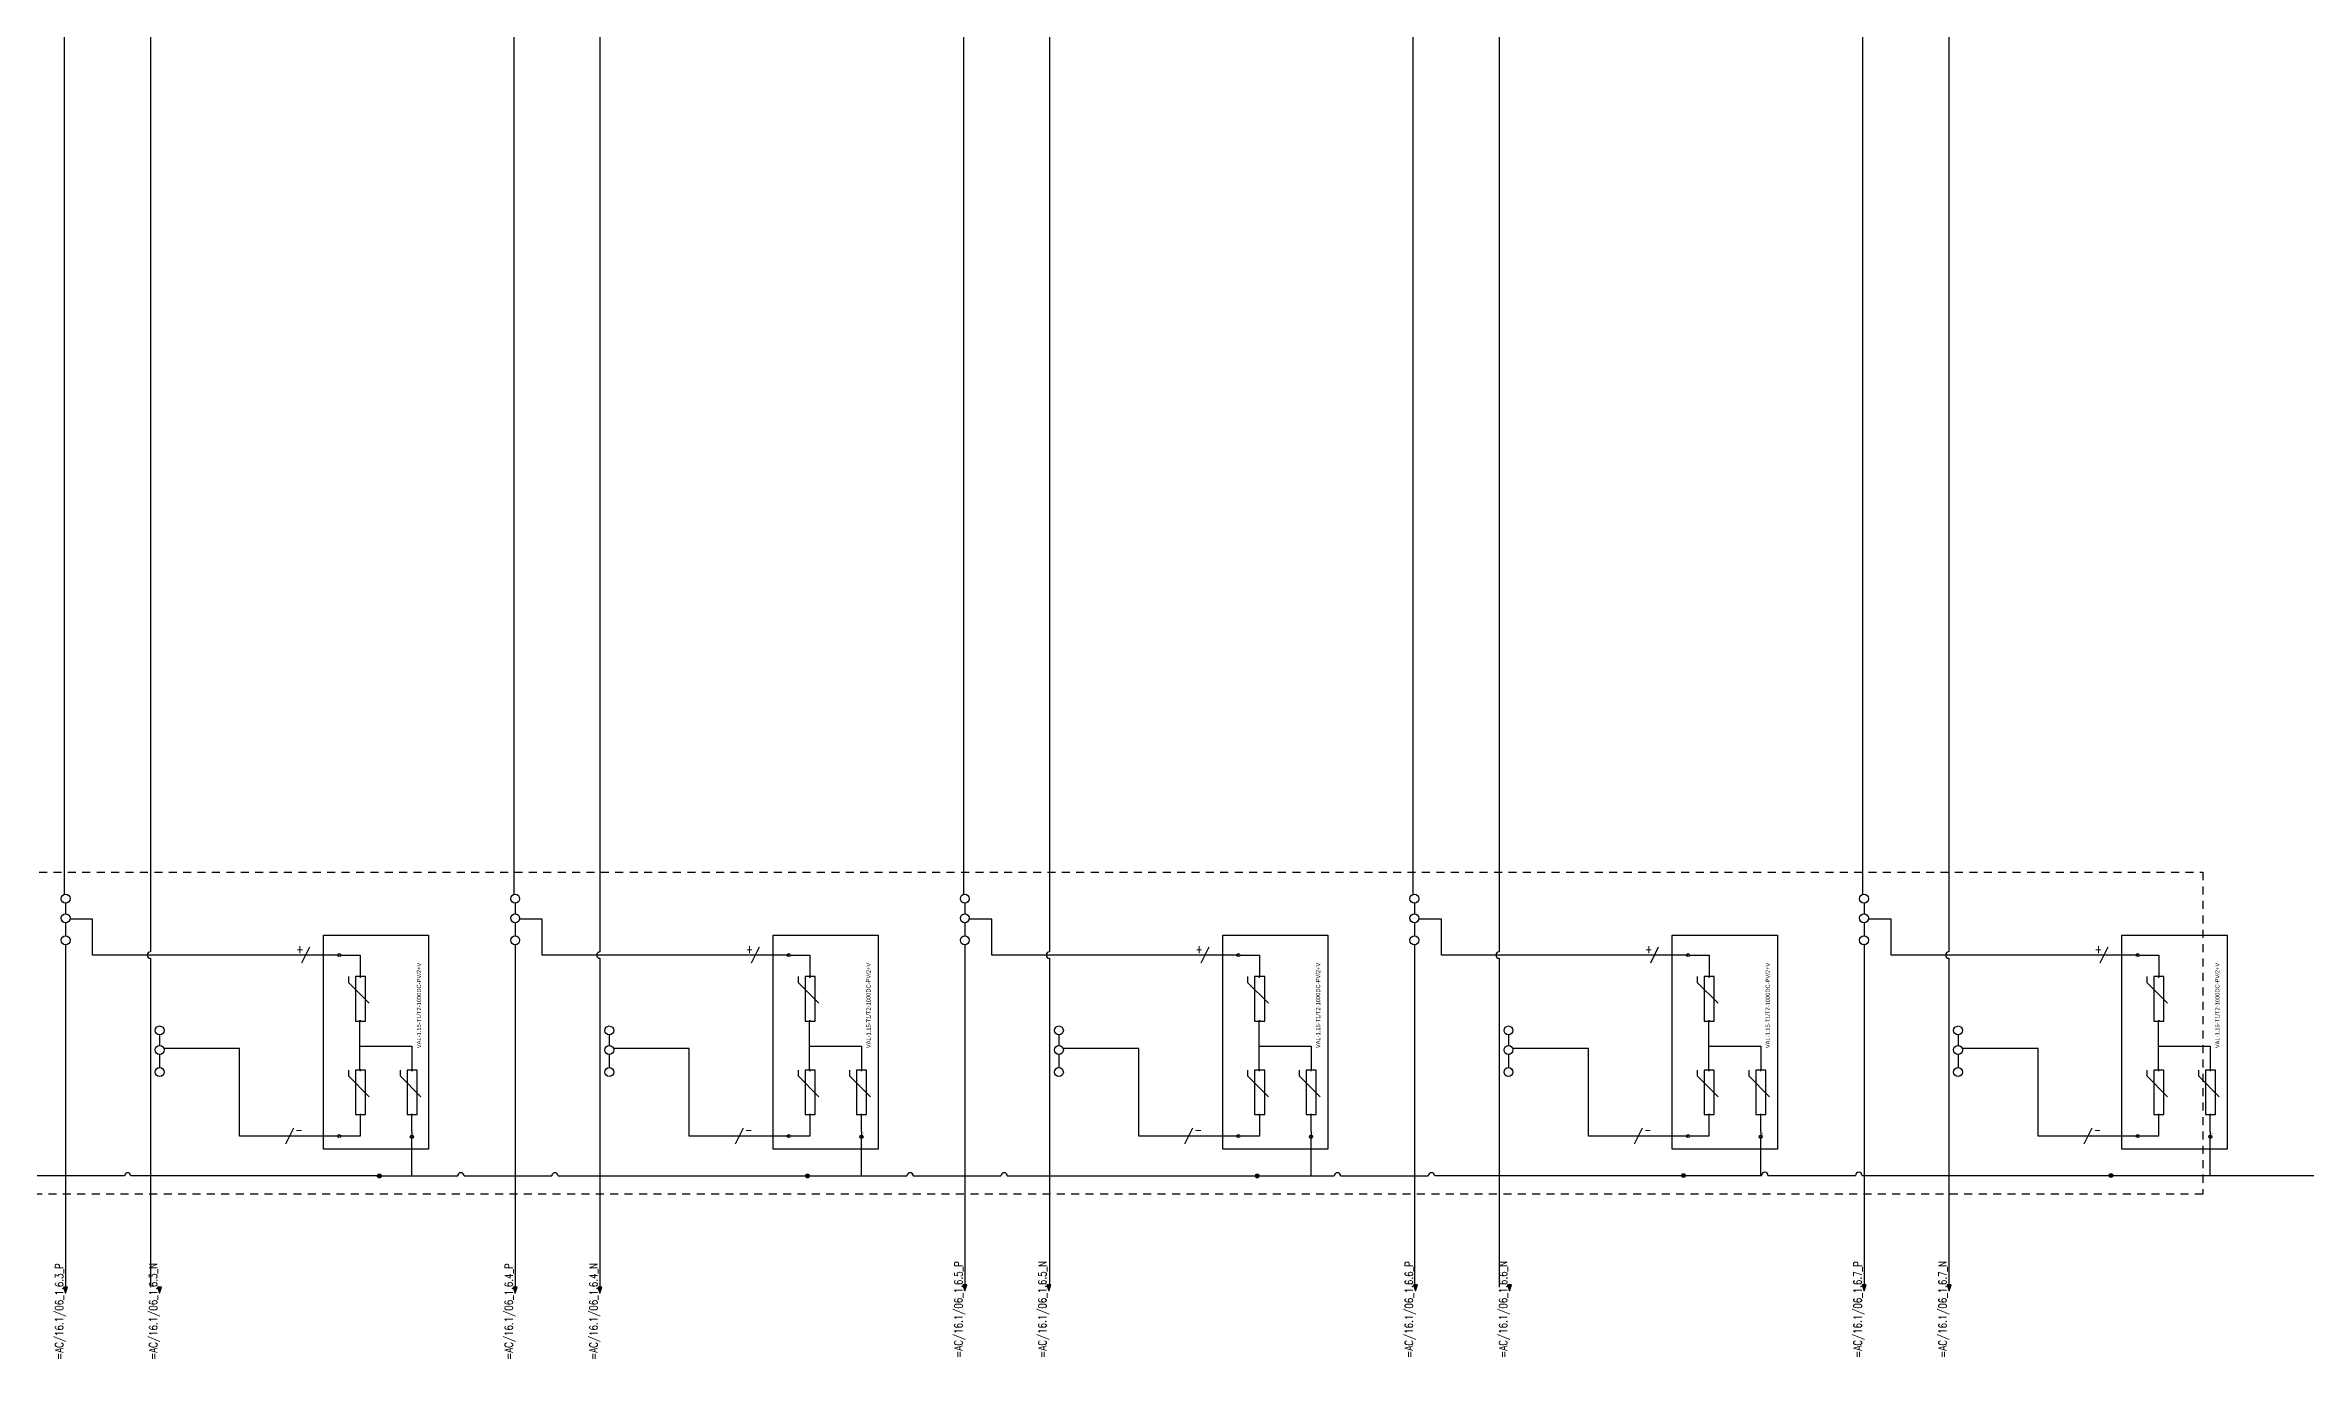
# Model space of a CAD drawing. Header units: inches. Extents: x 4 to 127, y -3 to 89.
# Drawn here: x 37.99 to 73.3, y 19.37 to 39.89 of the extents above; entities that cross this region are included whole.
import ezdxf
from ezdxf.enums import TextEntityAlignment as Align

# ---------------------------------------------------------------- set-up
doc = ezdxf.new("R2010")
doc.units = ezdxf.units.IN
doc.header["$MEASUREMENT"] = 0
doc.linetypes.add('HIDDEN2', pattern=[0.1875, 0.125, -0.0625])
for name, color, linetype in [('GRN_10AWG', 3, 'Continuous'), ('GRY_20AWG', 9, 'Continuous'), ('LOCBOX', 92, 'HIDDEN2'), ('MISC', 2, 'Continuous'), ('RED_12AWG', 1, 'Continuous'), ('SYMS', 7, 'Continuous'), ('TAGS', 51, 'Continuous'), ('WHT_12AWG', 7, 'Continuous'), ('WIREREF', 61, 'Continuous')]:
    doc.layers.add(name, color=color, linetype=linetype)
doc.styles.add('WD', font='romans.shx')
doc.styles.add('WD_IEC', font='isocp2.shx', dxfattribs={"width": 0.9, "height": 4})

# ---------------------------------------------------------------- blocks, each defined once
blk = doc.blocks.new('HA1S4')
for points in [[(0, 0), (-0.031, 0), (0, -0.094), (0.031, 0), (0, 0)], [(0.016, -0.011), (-0.016, -0.011), (0, -0.058), (0.016, -0.011)]]:
    blk.add_lwpolyline(points)
at = {"style": 'WD', "flags": 1}
for tag, p in [('X2TERM01', (0, 0)), ('SIGCODE', (0.035, -0.083))]:
    blk.add_attdef(tag, p, '', height=0.01, dxfattribs=at)
at = {"style": 'WD', "width": 0.7}
for tag, p in [('XREF', (0.088, -0.062)), ('DESC1', (0.088, 0.113))]:
    blk.add_attdef(tag, p, '', height=0.125, dxfattribs=at)
at = {"style": 'WD', "width": 0.8, "flags": 8}
blk.add_attdef('WIRENO', text='', height=0.125, dxfattribs=at).set_placement((0, -0.259), align=Align.CENTER)
blk = doc.blocks.new('WDDOT')
for radius in [0.03, 0.0187, 0.00929]:
    blk.add_circle((0, 0), radius)
blk = doc.blocks.new('HT0_02')
blk.add_circle((0, 0), 0.0699)
at = {"style": 'WD', "flags": 1}
for tag, p in [('X4TERM01', (-0.07, 0)), ('X2TERM01', (0, 0.07)), ('X1TERM01', (0.07, 0)), ('X8TERM01', (0, -0.07))]:
    blk.add_attdef(tag, p, '', height=0.01, dxfattribs=at)
blk = doc.blocks.new('HGND4')
for p, q in [((0, 0), (10, 0)), ((10, -3.8), (10, 3.8)), ((11.2, -2.5), (11.2, 2.5)), ((12.5, -1.2), (12.5, 1.2))]:
    blk.add_line(p, q)
blk.add_circle((10, 0), 5)
at = {"style": 'WD_IEC'}
for tag, p in [('TAG1', (2.5, 4.6)), ('INST', (2.5, 11.6)), ('LOC', (2.5, 8.1))]:
    blk.add_attdef(tag, text='', height=2.5, dxfattribs=at).set_placement(p, align=Align.RIGHT)
at = {"style": 'WD_IEC', "flags": 1}
blk.add_attdef('X4TERM01', (0, 0), '', height=0.32, dxfattribs=at)
blk = doc.blocks.new('VT0_05')
blk.add_lwpolyline([(0.08, -0.06), (0, 0.08), (-0.08, -0.06)], close=True)
at = {"style": 'WD', "flags": 1}
for tag, p in [('X4TERM01', (-0.05, 0)), ('X2TERM01', (0, 0.08)), ('X1TERM01', (0.05, 0)), ('X8TERM01', (0, -0.06))]:
    blk.add_attdef(tag, p, '', height=0.01, dxfattribs=at)
blk = doc.blocks.new('Lightening Surge Arrestor')
at = {"color": 5}
for p, q in [((0.502, 2.919), (0.502, 2.827)), ((0.502, 2.827), (0.826, 2.503)), ((0.502, 1.459), (0.502, 1.367)), ((1.308, 1.459), (1.308, 1.367)), ((0.502, 1.367), (0.826, 1.043)), ((1.308, 1.367), (1.632, 1.043))]:
    blk.add_line(p, q, dxfattribs=at)
for points in [[(0.112, 3.569), (1.754, 3.569), (1.754, 0.222), (0.112, 0.222)], [(0.768, 2.919), (0.611, 2.919), (0.611, 2.225), (0.768, 2.225)], [(0.768, 1.459), (0.611, 1.459), (0.611, 0.765), (0.768, 0.765)], [(1.574, 1.459), (1.417, 1.459), (1.417, 0.765), (1.574, 0.765)]]:
    blk.add_lwpolyline(points, close=True, dxfattribs=at)
at = {"layer": 'GRY_20AWG'}
blk.add_line((1.492, 0.502), (1.492, 0.468), dxfattribs=at)
at = {"layer": 'RED_12AWG'}
for p, q in [((0.382, 3.255), (0.686, 3.255)), ((0.686, 3.255), (0.686, 2.926)), ((0.69, 2.919), (0.684, 2.919)), ((0.681, 1.459), (0.681, 2.226)), ((0.681, 1.835), (1.492, 1.835)), ((1.492, 1.835), (1.492, 1.466)), ((0.69, 1.459), (0.681, 1.459)), ((0.69, 0.435), (0.69, 0.766)), ((1.492, 0.502), (1.492, 0.757)), ((0.381, 0.435), (0.69, 0.435))]:
    blk.add_line(p, q, dxfattribs=at)
at = {"layer": 'SYMS'}
for name, p, xscale, yscale, zscale in [('HT0_02', (0.358, 3.255), 0.3314421991292846, 0.3314421991292846, 0.3314421991292846), ('VT0_05', (0.686, 2.918), 0.1052161047490845, 0.1052161047490845, 0.1052161047490845), ('VT0_05', (0.686, 1.458), 0.1052161047490845, 0.1052161047490845, 0.1052161047490845), ('HT0_02', (0.69, 1.459), 0.01504368401050088, 0.01504368401050088, 0.01504368401050088), ('VT0_05', (1.492, 1.458), 0.1052161047490845, 0.1052161047490845, 0.1052161047490845), ('HT0_02', (0.358, 0.429), 0.3314421991292846, 0.3314421991292846, 0.3314421991292846)]:
    blk.add_blockref(name, p, dxfattribs=dict(at, xscale=xscale, yscale=yscale, zscale=zscale))
at = {"layer": 'SYMS', "xscale": -0.1052161047490845, "yscale": 0.1052161047490845, "zscale": 0.1052161047490845, "rotation": 180}
for p in [(0.686, 2.226), (0.686, 0.766), (1.492, 0.766)]:
    blk.add_blockref('VT0_05', p, dxfattribs=at)
at = {"layer": 'SYMS'}
ref = blk.add_blockref('HGND4', (1.492, 0.468), dxfattribs=dict(at, xscale=0.005, yscale=0.005, zscale=0.005, rotation=270))
ref.add_attrib('TAG1', 'PE', dxfattribs={"layer": 'TAGS', "height": 0.0125, "rotation": 270, "style": 'WD_IEC'}).set_placement((1.515, 0.455), align=Align.RIGHT)
at = {"color": 5, "insert": (1.57, 1.801), "char_height": 0.065, "attachment_point": 1, "rotation": 90}
blk.add_mtext_dynamic_manual_height_columns('VAL-1.15-T1/T2-1000DC-PV/2+V', width=1.87491, gutter_width=0.325, heights=[0], dxfattribs=at)
for tag, p in [('+', (0.447, 3.312)), ('-', (0.457, 0.49))]:
    blk.add_attdef(tag, p, '', height=0.065)
at = {"color": 5}
blk.add_attdef('VAL-1.15-T1/T2-1000DC-PV/2+V', (1.651, 1.798), '', height=0.065, rotation=90, dxfattribs=at)
blk = doc.blocks.new('VT0_02')
blk.add_circle((0, 0), 0.0699)
at = {"style": 'WD', "flags": 1}
for tag, p in [('X4TERM01', (-0.07, 0)), ('X2TERM01', (0, 0.07)), ('X1TERM01', (0.07, 0)), ('X8TERM01', (0, -0.07))]:
    blk.add_attdef(tag, p, '', height=0.01, dxfattribs=at)
blk = doc.blocks.new('HW01')
for p, q in [((0.062, 0.125), (-0.062, -0.125)), ((0.031, 0), (-0.031, 0))]:
    blk.add_line(p, q)
at = {"style": 'WD', "width": 0.7, "flags": 1}
for tag, p in [('INST', (0, 0.357)), ('LOC', (0, 0.188)), ('DESC1', (0, -0.456)), ('XREF', (0, -0.3)), ('DESC2', (0, -0.613))]:
    blk.add_attdef(tag, text='', height=0.125, dxfattribs=at).set_placement(p, align=Align.CENTER)
at = {"style": 'WD', "width": 0.8}
blk.add_attdef('TAG1', text='', height=0.125, dxfattribs=at).set_placement((-0.031, 0.031), align=Align.RIGHT)
at = {"style": 'WD', "flags": 1}
for tag, p in [('X4TERM01', (-0.031, 0)), ('X1TERM01', (0.031, 0))]:
    blk.add_attdef(tag, p, '', height=0.0125, dxfattribs=at)
at = {"linetype": 'Continuous', "style": 'WD', "flags": 9}
blk.add_attdef('ASSYCODE', text='', height=0.01, dxfattribs=at).set_placement((0.029, 0.042), align=Align.CENTER)
at = {"style": 'WD'}
for tag, p in [('X2LINK', (0, 0.125)), ('X8LINK', (0, -0.125))]:
    blk.add_attdef(tag, p, '', height=0.01, dxfattribs=at)
at = {"style": 'WD', "flags": 9}
blk.add_attdef('FAMILY', text='', height=0.01, dxfattribs=at).set_placement((0.023, 0.118), align=Align.CENTER)
at = {"style": 'WD', "width": 0.8}
blk.add_attdef('RATING1', (0.094, 0.031), '', height=0.125, dxfattribs=at)
at = {"style": 'WD', "width": 0.8, "flags": 1}
blk.add_attdef('MFG', text='', height=0.0938, dxfattribs=at).set_placement((-0.125, -0.031), align=Align.TOP_RIGHT)
blk.add_attdef('CAT', text='', height=0.0938, dxfattribs=at).set_placement((0.031, -0.031), align=Align.TOP_LEFT)

msp = doc.modelspace()

# ---------------------------------------------------------------- linework, layer by layer
at = {"layer": 'GRN_10AWG'}
for p, q in [((43.712, 22.228), (43.712, 22.83)), ((50.735, 22.228), (50.735, 22.83)), ((57.758, 22.228), (57.758, 22.83)), ((64.781, 22.228), (64.781, 22.83)), ((71.803, 22.228), (71.803, 22.83)), ((39.224, 22.228), (37.855, 22.228)), ((43.206, 22.228), (39.324, 22.228)), ((43.206, 22.228), (44.429, 22.228)), ((44.529, 22.228), (45.898, 22.228)), ((45.998, 22.228), (51.445, 22.228)), ((51.545, 22.228), (52.914, 22.228)), ((53.014, 22.228), (58.12, 22.228)), ((58.22, 22.228), (59.589, 22.228)), ((59.689, 22.235), (63.576, 22.235)), ((63.576, 22.235), (64.795, 22.235)), ((64.895, 22.235), (66.264, 22.235)), ((66.364, 22.235), (70.252, 22.235)), ((70.252, 22.235), (75.785, 22.235))]:
    msp.add_line(p, q, dxfattribs=at)
at = {"layer": 'GRY_20AWG'}
for centre in [(44.479, 22.228), (45.948, 22.228), (51.495, 22.228), (52.964, 22.228), (58.17, 22.228), (59.639, 22.228)]:
    msp.add_arc(centre, 0.05, 0, 180, dxfattribs=at)
at = {"layer": 'LOCBOX', "color": 1}
msp.add_lwpolyline([(22.816, 26.973), (71.687, 26.973), (71.687, 21.944), (22.816, 21.944)], close=True, dxfattribs=at)
at = {"layer": 'RED_12AWG'}
for p, q in [((39.629, 73.525), (39.629, 25.727)), ((46.651, 73.525), (46.651, 25.727)), ((53.674, 73.525), (53.674, 25.727)), ((60.697, 73.525), (60.697, 25.727)), ((67.72, 73.525), (67.72, 25.727)), ((38.281, 63.108), (38.281, 26.628)), ((45.304, 63.108), (45.304, 26.628)), ((52.327, 63.108), (52.327, 26.628)), ((59.35, 63.108), (59.35, 26.628)), ((66.372, 63.108), (66.372, 26.628)), ((38.304, 26.488), (38.304, 26.323)), ((45.327, 26.488), (45.327, 26.323)), ((52.35, 26.488), (52.35, 26.323)), ((59.373, 26.488), (59.373, 26.323)), ((66.396, 26.488), (66.396, 26.323)), ((38.304, 26.183), (38.304, 25.978)), ((38.726, 26.239), (38.374, 26.239)), ((38.726, 25.677), (38.726, 26.239)), ((45.327, 26.183), (45.327, 25.978)), ((45.748, 26.239), (45.397, 26.239)), ((45.748, 25.677), (45.748, 26.239)), ((52.35, 26.183), (52.35, 25.978)), ((52.771, 26.239), (52.42, 26.239)), ((52.771, 25.677), (52.771, 26.239)), ((59.373, 26.183), (59.373, 25.978)), ((59.794, 26.239), (59.443, 26.239)), ((59.794, 25.677), (59.794, 26.239)), ((66.396, 26.183), (66.396, 25.978)), ((66.817, 26.239), (66.465, 26.239)), ((66.817, 25.677), (66.817, 26.239)), ((38.304, 25.838), (38.304, 20.493)), ((45.327, 25.838), (45.327, 20.493)), ((52.35, 25.838), (52.35, 20.493)), ((59.373, 25.838), (59.373, 20.493)), ((66.396, 25.838), (66.396, 20.493)), ((42.02, 25.677), (38.726, 25.677)), ((39.629, 25.627), (39.629, 20.493)), ((42.579, 25.677), (42.083, 25.677)), ((49.043, 25.677), (45.748, 25.677)), ((46.651, 25.627), (46.651, 20.493)), ((49.602, 25.677), (49.106, 25.677)), ((56.066, 25.677), (52.771, 25.677)), ((53.674, 25.627), (53.674, 20.493)), ((56.625, 25.677), (56.129, 25.677)), ((63.089, 25.677), (59.794, 25.677)), ((60.697, 25.627), (60.697, 20.493)), ((63.647, 25.677), (63.151, 25.677)), ((70.112, 25.677), (66.817, 25.677)), ((67.72, 25.627), (67.72, 20.493)), ((70.67, 25.677), (70.174, 25.677)), ((39.773, 24.43), (39.773, 24.265)), ((46.796, 24.43), (46.796, 24.265)), ((53.819, 24.43), (53.819, 24.265)), ((60.842, 24.43), (60.842, 24.265)), ((67.865, 24.43), (67.865, 24.265)), ((39.773, 24.125), (39.773, 23.92)), ((41.023, 24.219), (39.843, 24.219)), ((41.023, 22.851), (41.023, 24.219)), ((46.796, 24.125), (46.796, 23.92)), ((48.045, 24.219), (46.866, 24.219)), ((48.045, 22.851), (48.045, 24.219)), ((53.819, 24.125), (53.819, 23.92)), ((55.068, 24.219), (53.889, 24.219)), ((55.068, 22.851), (55.068, 24.219)), ((60.842, 24.125), (60.842, 23.92)), ((62.091, 24.219), (60.912, 24.219)), ((62.091, 22.851), (62.091, 24.219)), ((67.865, 24.125), (67.865, 23.92)), ((69.114, 24.219), (67.935, 24.219)), ((69.114, 22.851), (69.114, 24.219)), ((41.769, 22.851), (41.023, 22.851)), ((42.579, 22.851), (41.832, 22.851)), ((48.792, 22.851), (48.045, 22.851)), ((49.602, 22.851), (48.855, 22.851)), ((55.815, 22.851), (55.068, 22.851)), ((56.625, 22.851), (55.878, 22.851)), ((62.838, 22.851), (62.091, 22.851)), ((63.647, 22.851), (62.9, 22.851)), ((69.861, 22.851), (69.114, 22.851)), ((70.67, 22.851), (69.923, 22.851))]:
    msp.add_line(p, q, dxfattribs=at)
at = {"layer": 'WHT_12AWG'}
for centre, start, end in [((39.629, 25.677), 90, 270), ((46.651, 25.677), 90, 270), ((53.674, 25.677), 90, 270), ((60.697, 25.677), 90, 270), ((67.72, 25.677), 90, 270), ((39.274, 22.228), 0, 180), ((64.845, 22.235), 0, 180), ((66.314, 22.235), 0, 180)]:
    msp.add_arc(centre, 0.05, start, end, dxfattribs=at)

# ---------------------------------------------------------------- block references
for p in [(42.221, 22.422), (49.243, 22.422), (56.266, 22.422), (63.289, 22.422), (70.312, 22.422)]:
    msp.add_blockref('Lightening Surge Arrestor', p)
at = {"layer": 'SYMS'}
for name, p in [('VT0_02', (38.304, 26.558)), ('VT0_02', (45.327, 26.558)), ('VT0_02', (52.35, 26.558)), ('VT0_02', (59.373, 26.558)), ('VT0_02', (66.396, 26.558)), ('VT0_02', (38.304, 26.253)), ('VT0_02', (45.327, 26.253)), ('VT0_02', (52.35, 26.253)), ('VT0_02', (59.373, 26.253)), ('VT0_02', (66.396, 26.253)), ('VT0_02', (38.304, 25.908)), ('VT0_02', (45.327, 25.908)), ('VT0_02', (52.35, 25.908)), ('VT0_02', (59.373, 25.908)), ('VT0_02', (66.396, 25.908)), ('VT0_02', (39.773, 24.5)), ('VT0_02', (46.796, 24.5)), ('VT0_02', (53.819, 24.5)), ('VT0_02', (60.842, 24.5)), ('VT0_02', (67.865, 24.5)), ('VT0_02', (39.773, 24.195)), ('VT0_02', (46.796, 24.195)), ('VT0_02', (53.819, 24.195)), ('VT0_02', (60.842, 24.195)), ('VT0_02', (67.865, 24.195)), ('VT0_02', (39.773, 23.85)), ('VT0_02', (46.796, 23.85)), ('VT0_02', (53.819, 23.85)), ('VT0_02', (60.842, 23.85)), ('VT0_02', (67.865, 23.85)), ('WDDOT', (43.206, 22.228)), ('WDDOT', (49.893, 22.228)), ('WDDOT', (56.916, 22.228)), ('WDDOT', (63.576, 22.235)), ('WDDOT', (70.252, 22.235))]:
    msp.add_blockref(name, p, dxfattribs=at)
ref = msp.add_blockref('HW01', (42.052, 25.677), dxfattribs=at)
ref.add_attrib('TAG1', '+', dxfattribs={"layer": 'TAGS', "height": 0.125, "style": 'WD', "width": 0.8}).set_placement((42.02, 25.708), align=Align.RIGHT)
ref = msp.add_blockref('HW01', (49.074, 25.677), dxfattribs=at)
ref.add_attrib('TAG1', '+', dxfattribs={"layer": 'TAGS', "height": 0.125, "style": 'WD', "width": 0.8}).set_placement((49.043, 25.708), align=Align.RIGHT)
ref = msp.add_blockref('HW01', (56.097, 25.677), dxfattribs=at)
ref.add_attrib('TAG1', '+', dxfattribs={"layer": 'TAGS', "height": 0.125, "style": 'WD', "width": 0.8}).set_placement((56.066, 25.708), align=Align.RIGHT)
ref = msp.add_blockref('HW01', (63.12, 25.677), dxfattribs=at)
ref.add_attrib('TAG1', '+', dxfattribs={"layer": 'TAGS', "height": 0.125, "style": 'WD', "width": 0.8}).set_placement((63.089, 25.708), align=Align.RIGHT)
ref = msp.add_blockref('HW01', (70.143, 25.677), dxfattribs=at)
ref.add_attrib('TAG1', '+', dxfattribs={"layer": 'TAGS', "height": 0.125, "style": 'WD', "width": 0.8}).set_placement((70.112, 25.708), align=Align.RIGHT)
ref = msp.add_blockref('HW01', (41.801, 22.851), dxfattribs=at)
ref.add_attrib('RATING1', '-', (41.894, 22.882), dxfattribs={"layer": 'MISC', "height": 0.125, "style": 'WD', "width": 0.8})
ref = msp.add_blockref('HW01', (48.824, 22.851), dxfattribs=at)
ref.add_attrib('RATING1', '-', (48.917, 22.882), dxfattribs={"layer": 'MISC', "height": 0.125, "style": 'WD', "width": 0.8})
ref = msp.add_blockref('HW01', (55.846, 22.851), dxfattribs=at)
ref.add_attrib('RATING1', '-', (55.94, 22.882), dxfattribs={"layer": 'MISC', "height": 0.125, "style": 'WD', "width": 0.8})
ref = msp.add_blockref('HW01', (62.869, 22.851), dxfattribs=at)
ref.add_attrib('RATING1', '-', (62.963, 22.882), dxfattribs={"layer": 'MISC', "height": 0.125, "style": 'WD', "width": 0.8})
ref = msp.add_blockref('HW01', (69.892, 22.851), dxfattribs=at)
ref.add_attrib('RATING1', '-', (69.986, 22.882), dxfattribs={"layer": 'MISC', "height": 0.125, "style": 'WD', "width": 0.8})
at = {"layer": 'SYMS', "color": 1}
ref = msp.add_blockref('HA1S4', (38.304, 20.493), dxfattribs=at)
ref.add_attrib('WIRENO', '=AC/16.1/06_1.6.3_P', dxfattribs={"layer": 'WIREREF', "color": 1, "height": 0.125, "rotation": 90, "style": 'WD', "width": 0.8, "flags": 8}).set_placement((38.304, 19.355), align=Align.BOTTOM_LEFT)
ref = msp.add_blockref('HA1S4', (39.773, 20.493), dxfattribs=at)
ref.add_attrib('WIRENO', '=AC/16.1/06_1.6.3_N', dxfattribs={"layer": 'WIREREF', "color": 1, "height": 0.125, "rotation": 90, "style": 'WD', "width": 0.8, "flags": 8}).set_placement((39.773, 19.355), align=Align.BOTTOM_LEFT)
ref = msp.add_blockref('HA1S4', (45.327, 20.493), dxfattribs=at)
ref.add_attrib('WIRENO', '=AC/16.1/06_1.6.4_P', dxfattribs={"layer": 'WIREREF', "color": 1, "height": 0.125, "rotation": 90, "style": 'WD', "width": 0.8, "flags": 8}).set_placement((45.327, 19.355), align=Align.BOTTOM_LEFT)
ref = msp.add_blockref('HA1S4', (46.651, 20.493), dxfattribs=at)
ref.add_attrib('WIRENO', '=AC/16.1/06_1.6.4_N', dxfattribs={"layer": 'WIREREF', "color": 1, "height": 0.125, "rotation": 90, "style": 'WD', "width": 0.8, "flags": 8}).set_placement((46.651, 19.355), align=Align.BOTTOM_LEFT)
ref = msp.add_blockref('HA1S4', (52.35, 20.526), dxfattribs=at)
ref.add_attrib('WIRENO', '=AC/16.1/06_1.6.5_P', dxfattribs={"layer": 'WIREREF', "color": 1, "height": 0.125, "rotation": 90, "style": 'WD', "width": 0.8, "flags": 8}).set_placement((52.35, 19.388), align=Align.BOTTOM_LEFT)
ref = msp.add_blockref('HA1S4', (53.661, 20.526), dxfattribs=at)
ref.add_attrib('WIRENO', '=AC/16.1/06_1.6.5_N', dxfattribs={"layer": 'WIREREF', "color": 1, "height": 0.125, "rotation": 90, "style": 'WD', "width": 0.8, "flags": 8}).set_placement((53.661, 19.388), align=Align.BOTTOM_LEFT)
ref = msp.add_blockref('HA1S4', (59.388, 20.526), dxfattribs=at)
ref.add_attrib('WIRENO', '=AC/16.1/06_1.6.6_P', dxfattribs={"layer": 'WIREREF', "color": 1, "height": 0.125, "rotation": 90, "style": 'WD', "width": 0.8, "flags": 8}).set_placement((59.388, 19.388), align=Align.BOTTOM_LEFT)
ref = msp.add_blockref('HA1S4', (60.857, 20.526), dxfattribs=at)
ref.add_attrib('WIRENO', '=AC/16.1/06_1.6.6_N', dxfattribs={"layer": 'WIREREF', "color": 1, "height": 0.125, "rotation": 90, "style": 'WD', "width": 0.8, "flags": 8}).set_placement((60.857, 19.388), align=Align.BOTTOM_LEFT)
ref = msp.add_blockref('HA1S4', (66.396, 20.526), dxfattribs=at)
ref.add_attrib('WIRENO', '=AC/16.1/06_1.6.7_P', dxfattribs={"layer": 'WIREREF', "color": 1, "height": 0.125, "rotation": 90, "style": 'WD', "width": 0.8, "flags": 8}).set_placement((66.396, 19.388), align=Align.BOTTOM_LEFT)
ref = msp.add_blockref('HA1S4', (67.724, 20.526), dxfattribs=at)
ref.add_attrib('WIRENO', '=AC/16.1/06_1.6.7_N', dxfattribs={"layer": 'WIREREF', "color": 1, "height": 0.125, "rotation": 90, "style": 'WD', "width": 0.8, "flags": 8}).set_placement((67.723, 19.388), align=Align.BOTTOM_LEFT)

doc.saveas('drawing.dxf')
